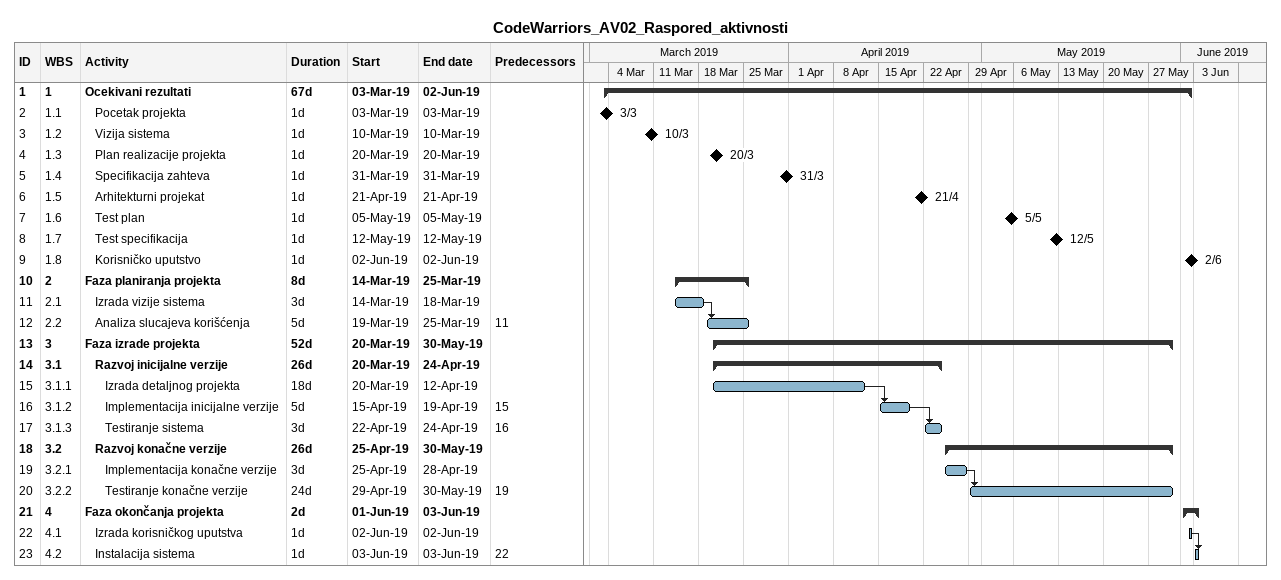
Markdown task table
CodeWarriors_AV02_Raspored_aktivnosti

| ID | WBS | Task | Duration | Start | Finish | Predecessors |
|---|---|---|---|---|---|---|
| 1 | 1 | **Ocekivani rezultati** | 67d | 2019-03-03 | 2019-06-02 |  |
| 2 | 1.1 | Pocetak projekta | 1d | 2019-03-03 | 2019-03-03 |  |
| 3 | 1.2 | Vizija sistema | 1d | 2019-03-10 | 2019-03-10 |  |
| 4 | 1.3 | Plan realizacije projekta | 1d | 2019-03-20 | 2019-03-20 |  |
| 5 | 1.4 | Specifikacija zahteva | 1d | 2019-03-31 | 2019-03-31 |  |
| 6 | 1.5 | Arhitekturni projekat | 1d | 2019-04-21 | 2019-04-21 |  |
| 7 | 1.6 | Test plan | 1d | 2019-05-05 | 2019-05-05 |  |
| 8 | 1.7 | Test specifikacija | 1d | 2019-05-12 | 2019-05-12 |  |
| 9 | 1.8 | Korisničko uputstvo | 1d | 2019-06-02 | 2019-06-02 |  |
| 10 | 2 | **Faza planiranja projekta** | 8d | 2019-03-14 | 2019-03-25 |  |
| 11 | 2.1 | Izrada vizije sistema | 3d | 2019-03-14 | 2019-03-18 |  |
| 12 | 2.2 | Analiza slucajeva korišćenja | 5d | 2019-03-19 | 2019-03-25 | 11 |
| 13 | 3 | **Faza izrade projekta** | 52d | 2019-03-20 | 2019-05-30 |  |
| 14 | 3.1 | **Razvoj inicijalne verzije** | 26d | 2019-03-20 | 2019-04-24 |  |
| 15 | 3.1.1 | Izrada detaljnog projekta | 18d | 2019-03-20 | 2019-04-12 |  |
| 16 | 3.1.2 | Implementacija inicijalne verzije | 5d | 2019-04-15 | 2019-04-19 | 15 |
| 17 | 3.1.3 | Testiranje sistema | 3d | 2019-04-22 | 2019-04-24 | 16 |
| 18 | 3.2 | **Razvoj konačne verzije** | 26d | 2019-04-25 | 2019-05-30 |  |
| 19 | 3.2.1 | Implementacija konačne verzije | 3d | 2019-04-25 | 2019-04-28 |  |
| 20 | 3.2.2 | Testiranje konačne verzije | 24d | 2019-04-29 | 2019-05-30 | 19 |
| 21 | 4 | **Faza okončanja projekta** | 2d | 2019-06-01 | 2019-06-03 |  |
| 22 | 4.1 | Izrada korisničkog uputstva | 1d | 2019-06-02 | 2019-06-02 |  |
| 23 | 4.2 | Instalacija sistema | 1d | 2019-06-03 | 2019-06-03 | 22 |
